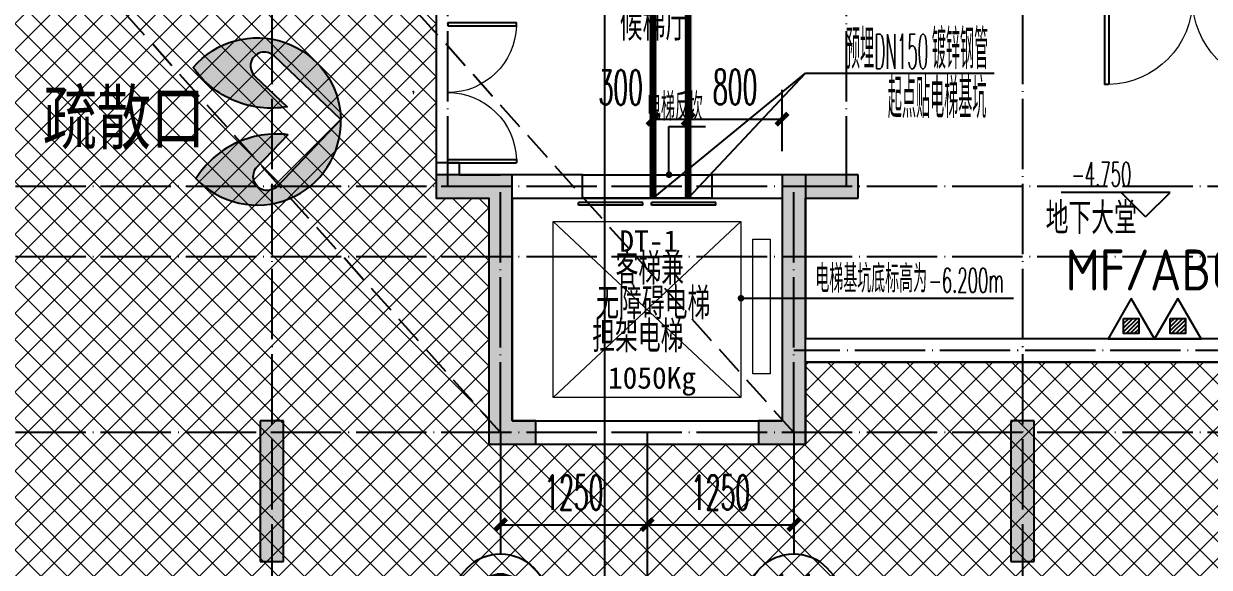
# Model space of a CAD drawing. Extents: x 27938 to 1507990, y 110129 to 923079.
# Drawn here: x 668095 to 678203, y 666011 to 670650 of the extents above; entities that cross this region are included whole.
import ezdxf
from ezdxf.enums import TextEntityAlignment as Align
from ezdxf.xclip import XClip

# ---------------------------------------------------------------- set-up
doc = ezdxf.new("R2010")
doc.units = 0
doc.header["$LTSCALE"] = 1000
doc.header["$MEASUREMENT"] = 0
doc.header["$XCLIPFRAME"] = 0
for name, pattern in [('__DASH', [0.35, 0.25, -0.1]), ('DASH', [0.35, 0.25, -0.1]), ('DOTE', [2.4200000000000004, 2, -0.2, 0.02, -0.2])]:
    doc.linetypes.add(name, pattern=pattern)
for name, color, linetype in [('----建筑底图', 8, 'Continuous'), ('0-R疏散口', 20, 'Continuous'), ('AXIS', 3, 'Continuous'), ('AXIS_TEXT', 7, 'Continuous'), ('COLUMN', 9, 'Continuous'), ('DIM_ELEV', 3, 'Continuous'), ('DIM_LEAD', 3, 'Continuous'), ('DIM_废水', 31, 'Continuous'), ('DOOR_FIRE_TEXT', 7, 'Continuous'), ('DOTE', 1, 'Continuous'), ('EQUIP_消防', 7, 'Continuous'), ('EQUIP_灭火器', 7, 'Continuous'), ('PIPE-废水', 31, 'TG_F'), ('PUB_HATCH', 8, 'Continuous'), ('PUB_TEXT', 4, 'Continuous'), ('TEXT_灭火器', 7, 'Continuous'), ('TWT_DIM', 3, 'Continuous'), ('WALL', 9, 'Continuous'), ('WINDOW', 4, 'Continuous'), ('疏散口', 20, 'Continuous')]:
    doc.layers.add(name, color=color, linetype=linetype)
doc.layers.add('3.5方案汇报，与郭总、侯月琴确定户型_t8$0$STAIR', color=2, linetype='Continuous', lineweight=18)
doc.layers.add('填充', color=251, linetype='Continuous', lineweight=5)
doc.styles.add('-宋体', font='', dxfattribs={"width": 0.8})
doc.styles.add('_TCH_AXIS', font='COMPLEX', dxfattribs={"bigfont": 'GBCBIG'})
doc.styles.add('_TCH_DIM', font='SIMPLEX.shx', dxfattribs={"width": 0.7, "bigfont": 'GBCBIG.shx'})
doc.styles.add('_TCH_DIM_T3', font='SIMPLEX.shx', dxfattribs={"width": 0.4941176470588236, "bigfont": 'GBCBIG.shx'})
doc.styles.add('_TCH_WINDOW', font='SIMPLEX.shx', dxfattribs={"width": 0.7, "height": 3.5, "bigfont": 'GBCBIG.shx'})
doc.styles.add('COMPLEX', font='COMPLEX')
doc.styles.get("Standard").update_dxf_attribs({"font": 'gbenor.shx', "bigfont": 'gbcbig.shx'})
doc.styles.add('TG_LINETYPE', font='SIMPLEX', dxfattribs={"width": 0.8, "height": 3, "bigfont": 'HZTXT'})
doc.styles.add('黑体', font='simhei.ttf')
doc.styles.get('-宋体').set_extended_font_data('SimSun')
doc.linetypes.add('TG_F', pattern='A,2,-0.3,["F",TG_LINETYPE,S=0.1,R=0,X=-0.23,Y=-0.15],0', length=2.3)
doc.dimstyles.new('_TCH_ARCH&&100', dxfattribs={"dimtxt": 297.5, "dimasz": 100, "dimexe": 250, "dimexo": 300, "dimgap": 126.25, "dimtad": 1, "dimdec": 0, "dimzin": 0, "dimdsep": 46, "dimtxsty": '_TCH_DIM_T3', "dimblk": 'ARCHTICK', "dimcen": 0.09, "dimclrt": 4, "dimazin": 2, "dimtfac": 1, "dimtdec": 0, "dimtix": 1, "dimtmove": 2, "dimatfit": 3, "dimfxl": 100, "dimtolj": 1, "dimtzin": 0, "dimarcsym": 0})
doc.dimstyles.new('_TWT_ARCH&&100', dxfattribs={"dimtxt": 297.5, "dimasz": 100, "dimexe": 250, "dimexo": 300, "dimgap": 126.25, "dimtad": 1, "dimdec": 0, "dimzin": 0, "dimdsep": 46, "dimtxsty": '_TCH_DIM_T3', "dimblk": 'ARCHTICK', "dimcen": 0.09, "dimclrt": 7, "dimazin": 2, "dimtfac": 1, "dimtdec": 0, "dimtix": 1, "dimtmove": 2, "dimatfit": 3, "dimfxl": 1, "dimtolj": 1, "dimtzin": 0, "dimarcsym": 0})

# ---------------------------------------------------------------- blocks, each defined once
blk = doc.blocks.new('A$C1DD019F9')
at = {"layer": '疏散口'}
h = blk.add_hatch(color=0, dxfattribs=at)
edge = h.paths.add_edge_path()
edge.add_line((1657.837590239942, 3315.723901660649), (367.3306208625436, 2025.216944172512))
edge.add_arc((562.7390984487897, 1829.808464785995), 276.3493204781321, 134.999999736071, 315.0000450135555)
edge.add_line((758.1477304548025, 1634.400139819365), (1381.488251060247, 2257.740654682275))
edge.add_arc((-487.2515846193137, 1989.868379143272), 1887.841129295078, -24.12321173134552, 8.157426411511608, ccw=False)
edge.add_arc((-487.2518275084583, 1989.868449001487), 1887.841379523462, 303.5961554791981, 335.8767893464231, ccw=False)
edge.add_arc((1657.83757689014, 1657.627985069564), 1658.095916591085, 89.99999953869542, 228.4172749558772, ccw=False)
h = blk.add_hatch(color=0, dxfattribs=at)
edge = h.paths.add_edge_path()
edge.add_line((1657.837590239942, 3315.723901660649), (2948.344559617341, 2025.216944172512))
edge.add_arc((2752.936082031095, 1829.808464785995), 276.3493204781321, -135.00004501355562, 45.000000263928996, ccw=False)
edge.add_line((2557.527450025082, 1634.400139819365), (1934.186929419636, 2257.740654682275))
edge.add_arc((3802.926765099197, 1989.868379143272), 1887.841129295078, 171.8425735884883, 204.1232117313454)
edge.add_arc((3802.927007988342, 1989.868449001489), 1887.841379523464, 204.123210653577, 236.403844520802)
edge.add_arc((1657.837603589745, 1657.627985069564), 1658.095916591085, 311.5827250441228, 450.0000004613047)
at = {"layer": '疏散口', "color": 0}
for points in [[(1657.837590239942, 3315.723901660649), (367.3306208625437, 2025.216944172512, 1.000000395120669), (758.1477304548025, 1634.400139819365), (1381.488251060247, 2257.740654682275, -0.1417897514410627), (1235.721885070204, 1218.307265423704, -0.141789732410033), (557.3581269979476, 417.3751685111782, -0.6899650482418342), (1657.837590239942, 3315.723901660649)], [(1657.837590239942, 3315.723901660649), (2948.344559617341, 2025.216944172512, -1.000000395120669), (2557.527450025082, 1634.400139819365), (1934.186929419636, 2257.740654682275, 0.1417897514410627), (2079.953295409679, 1218.307265423704, 0.141789732410033), (2758.317053481937, 417.3751685111782, 0.6899650482418342), (1657.837590239942, 3315.723901660649)]]:
    blk.add_lwpolyline(points, format="xyb", close=True, dxfattribs=at)
blk = doc.blocks.new('GFDGFSDFGD')
at = {"layer": 'PUB_HATCH'}
for points in [[(431966.5784036494, 370823.7242366532), (431316.5776486206, 370823.7237811558), (431316.5776486206, 370623.7235008508), (431766.5784036494, 370623.7242366532), (431766.5784024601, 368523.7281419866), (432166.5784024601, 368523.7281419866), (432166.5784024601, 368723.7281419866), (431966.5784025923, 368723.7281419866)], [(434266.5790002493, 370823.7242364994), (434266.5790013064, 368723.7281418327), (434066.5790014386, 368723.7281418327), (434066.5790014386, 368523.7281418327), (434466.5790014386, 368523.7281418327), (434466.5790002493, 370623.7242364994), (434916.5797552781, 370623.723500697), (434916.5797552781, 370823.7237810019)], [(429816.5903770567, 368723.7167772611), (429816.5903740046, 367523.7257142118), (430016.5903773749, 367523.7239627372), (430016.5903773351, 368723.7167773817)], [(436416.5670283146, 368723.7167763724), (436216.5670280362, 368723.7167764931), (436216.5670279742, 367523.7239626549), (436416.5670313978, 367523.7257141294)]]:
    blk.add_hatch(color=0, dxfattribs=at).paths.add_polyline_path(points)
at = {"layer": 'COLUMN', "color": 0}
for p, q in [((431966.5784036494, 370823.7242366532), (431316.5776486206, 370823.7237811558)), ((431316.5776486206, 370823.7237811558), (431316.5776486206, 370623.7235008508)), ((431966.5784025923, 368723.7281419866), (431966.5784036494, 370823.7242366532)), ((434266.5790002493, 370823.7242364994), (434266.5790013064, 368723.7281418327)), ((434916.5797552781, 370823.7237810019), (434266.5790002493, 370823.7242364994)), ((434916.5797552781, 370623.723500697), (434916.5797552781, 370823.7237810019)), ((431316.5776486206, 370623.7235008508), (431766.5784036494, 370623.7242366532)), ((431766.5784036494, 370623.7242366532), (431766.5784024601, 368523.7281419866)), ((434466.5790014386, 368523.7281418327), (434466.5790002493, 370623.7242364994)), ((434466.5790002493, 370623.7242364994), (434916.5797552781, 370623.723500697)), ((429816.5903770567, 368723.7167772611), (429816.5903740046, 367523.7257142118)), ((430016.5903773351, 368723.7167773817), (429816.5903770567, 368723.7167772611)), ((430016.5903773749, 367523.7239627372), (430016.5903773351, 368723.7167773817)), ((432166.5784024601, 368723.7281419866), (431966.5784025923, 368723.7281419866)), ((432166.5784024601, 368523.7281419866), (432166.5784024601, 368723.7281419866)), ((434266.5790013064, 368723.7281418327), (434066.5790014386, 368723.7281418327)), ((434066.5790014386, 368723.7281418327), (434066.5790014386, 368523.7281418327)), ((436416.5670283146, 368723.7167763724), (436216.5670280362, 368723.7167764931)), ((436216.5670280362, 368723.7167764931), (436216.5670279742, 367523.7239626549)), ((436416.5670313978, 367523.7257141294), (436416.5670283146, 368723.7167763724)), ((431766.5784024601, 368523.7281419866), (432166.5784024601, 368523.7281419866)), ((434066.5790014386, 368523.7281418327), (434466.5790014386, 368523.7281418327)), ((429816.5903740046, 367523.7257142118), (430016.5903773749, 367523.7239627372)), ((436216.5670279742, 367523.7239626549), (436416.5670313978, 367523.7257141294))]:
    blk.add_line(p, q, dxfattribs=at)
blk = doc.blocks.new('A$C7AB33341')
at = {"layer": 'DOTE', "color": 0, "linetype": 'DOTE', "ltscale": 0.3}
for p, q in [((-4699.989201548102, 9100.265607520472), (-7499.989205867867, 9100.265607520356)), ((-9999.79804654984, 7599.994496330735), (-9999.79804654984, 5499.994474944891)), ((-4699.991862563533, 3599.985786821577), (-7499.992391557724, 3599.987828460173)), ((-99.99999996862607, 900.0023731432157), (-100.000002300716, 100.0024483306333)), ((-100, 100.0024483306333), (-4849.805750945117, 100.0024621767225))]:
    blk.add_line(p, q, dxfattribs=at)
blk = doc.blocks.new('$DorLib2D$00000002')
at = {"color": 0}
for p, q in [((-0.5, -5.684341886080802e-17), (-0.5000000000000007, 0.4875)), ((-0.4750000000000007, 0.4875), (-0.5000000000000007, 0.4875)), ((-0.475, -2.842170943040401e-17), (-0.4750000000000007, 0.4875)), ((0.475, -2.842170943040401e-17), (0.4750000000000007, 0.4875)), ((0.4750000000000007, 0.4875), (0.5000000000000007, 0.4875)), ((0.5, -5.684341886080802e-17), (0.5000000000000007, 0.4875)), ((-0.5, -5.684341886080802e-17), (-0.475, -2.842170943040401e-17)), ((0.5, -5.684341886080802e-17), (0.475, -2.842170943040401e-17))]:
    blk.add_line(p, q, dxfattribs=at)
at = {"color": 0, "lineweight": 13}
for centre, start, end in [((-0.4875, -4.263256414560601e-17), 0, 88.53071641864632), ((0.4875, -4.263256414560601e-17), 91.4692835813537, 180)]:
    blk.add_arc(centre, 0.4875, start, end, dxfattribs=at)
blk = doc.blocks.new('$DORLIB2D$00000127')
at = {"color": 0}
for points in [[(-0.5333333333328483, 0.7948983154366971), (-0.5333333333328483, 0.690405644187237)], [(-0.03333333333284827, 0.7948983154366971), (-0.5333333333328483, 0.7948983154366971)], [(-0.03333333333284827, 0.7948983154366971), (-0.03333333333284827, 0.690405644187237)], [(0.5333333333328483, 0.7948983154366971), (0.03333333333284827, 0.7948983154366971)], [(0.03333333333284827, 0.7948983154366971), (0.03333333333284827, 0.690405644187237)], [(0.5333333333328483, 0.7948983154366971), (0.5333333333328483, 0.690405644187237)], [(-0.03333333333284827, 0.690405644187237), (-0.5333333333328483, 0.690405644187237)], [(0.5333333333328483, 0.690405644187237), (0.03333333333284827, 0.690405644187237)], [(0.5, 0.4999999999999858), (-0.5, 0.4999999999999858)]]:
    blk.add_lwpolyline(points, dxfattribs=at)
blk = doc.blocks.new('A$C74D73064')
at = {"layer": '填充'}
h = blk.add_hatch(dxfattribs=at)
h.set_pattern_fill('ANSI37', color=0, scale=100, style=0)
h.set_pattern_definition([(45, (-58932.59737397294, 57522.26104246161), (-112.2532015133644, 112.2532015133644), []), (135, (-58932.59737397294, 57522.26104246161), (-112.2532015133644, -112.2532015133644), [])])
h.paths.add_polyline_path([(-28582.20772475161, 63622.2570350687), (-28582.20890245802, 65922.252540029), (-31082.20886589878, 65922.25773966254), (-31082.20886430296, 67422.25669230393), (-34082.20887118683, 67422.25669230393), (-34082.5505323289, 61422.52727940516), (-34382.55262216722, 61422.52582009928), (-34382.55222541018, 59622.25773173547), (-33932.5515145692, 59622.2577317995), (-33932.55151562626, 57522.26104230864), (-31232.5515145688, 57522.26104231901), (-31232.55151457246, 58222.25803410448), (-26482.5588239741, 58222.25908061885), (-26482.55882388545, 61422.52588570467), (-31082.54780066613, 61422.5036801016), (-31082.20886828407, 63622.25710920373)], flags=16)
h.paths.add_polyline_path([(-59182.59378983884, 67422.25693499309), (-59182.60076967761, 66022.25774936203), (-61682.59744094015, 66022.25774936262), (-61682.59688383213, 63622.25835219189), (-59082.59691299131, 63622.25281810621), (-59082.59639067558, 61422.52727955813), (-59382.5984805139, 61422.52582025225), (-59382.59808375686, 59622.25773188844), (-58932.59737291589, 59622.25773195247), (-58932.59737397294, 57522.26104246161), (-56232.59737291548, 57522.26104247198), (-56232.59737291915, 58222.25803425745), (-51482.60468232079, 58222.25908077182), (-51482.60468223214, 61422.52588585764), (-56082.59365901281, 61422.50368025457), (-56082.58671280812, 67422.25358231028)], flags=16)
h.paths.add_polyline_path([(-72082.59762963868, 70322.25773198775), (-18082.61076209735, 70322.25773198775), (-18082.61076209735, 50822.25773316459), (-72082.59762963868, 50822.25773316459)])
at = {"color": 0}
blk.add_lwpolyline([(-59182.59378983884, 67422.25693499309), (-59182.60076967761, 66022.25774936203), (-61682.59744094015, 66022.25774936262), (-61682.59688383213, 63622.25835219189), (-59082.59691299131, 63622.25281810621), (-59082.59639067558, 61422.52727955813), (-59382.5984805139, 61422.52582025225), (-59382.59808375686, 59622.25773188844), (-58932.59737291589, 59622.25773195247), (-58932.59737397294, 57522.26104246161), (-56232.59737291548, 57522.26104247198), (-56232.59737291915, 58222.25803425745), (-51482.60468232079, 58222.25908077182), (-51482.60468223214, 61422.52588585764), (-56082.59365901281, 61422.50368025457), (-56082.58671280812, 67422.25358231028)], close=True, dxfattribs=at)
at = {"layer": '3.5方案汇报，与郭总、侯月琴确定户型_t8$0$STAIR', "color": 0}
for p, q in [((-56782.5970759138, 59422.24772420595), (-58382.59707591427, 57922.24772420735)), ((-58382.59707591427, 59422.24772420595), (-56782.5970759138, 57922.24772420735))]:
    blk.add_line(p, q, dxfattribs=at)
for points in [[(-58382.59707591427, 57922.24772420735), (-58382.59707591427, 59422.24772420595), (-56782.5970759138, 59422.24772420595), (-56782.5970759138, 57922.24772420735)], [(-56682.59707592335, 58122.24772432283), (-56682.59707592335, 59272.2477243233), (-56532.59707592055, 59272.2477243233), (-56532.59707592055, 58122.24772432283)]]:
    blk.add_lwpolyline(points, close=True, dxfattribs=at)
at = {"layer": 'DIM_ELEV', "color": 0}
for p, q in [((-53122.38202295633, 59672.12280275684), (-54053.27068447246, 59672.12280275684)), ((-53332.38202295633, 59462.12280275684), (-53542.38202295633, 59672.12280275684)), ((-53332.38202295633, 59462.12280275684), (-53122.38202295633, 59672.12280275684))]:
    blk.add_line(p, q, dxfattribs=at)
at = {"layer": 'DIM_LEAD', "color": 0}
for p, q in [((-57396.43734417198, 59822.32443385746), (-57396.43734417117, 60234.92541238561)), ((-57396.43734417117, 60234.92541238561), (-57084.37098974524, 60234.92541238561)), ((-56782.40314104338, 58768.21420128935), (-56580.3241393296, 58767.71420128935)), ((-56580.3241393296, 58767.71420128935), (-54460.32413932959, 58767.71420128935))]:
    blk.add_line(p, q, dxfattribs=at)
at = {"layer": 'DIM_LEAD', "color": 0, "const_width": 28}
for points in [[(-57396.43734417201, 59808.32443385746, 1), (-57396.43734417195, 59836.32443385746, 1)], [(-56796.40309818916, 58768.24884110107, 1), (-56768.40318389761, 58768.17956147762, 1)]]:
    blk.add_lwpolyline(points, format="xyb", close=True, dxfattribs=at)
at = {"layer": 'DOTE', "color": 0}
blk.add_line((-57944.96489887091, 128076.6066358481), (-57944.96489887091, 3986.254199284944), dxfattribs=at)
at = {"layer": 'PIPE-废水', "color": 0, "linetype": 'DASH', "ltscale": 0.5, "const_width": 70}
for points in [[(-57532.5970762308, 59622.24772421666), (-57532.5970762308, 63672.24773198785)], [(-57232.5970762308, 59622.24772421666), (-57232.5970762308, 63672.24773198785)]]:
    blk.add_lwpolyline(points, dxfattribs=at)
at = {"layer": 'WALL', "color": 0}
for p, q in [((-59182.59814999693, 59922.80385789675), (-59382.59814999734, 59922.80381381921)), ((-59382.59814999734, 59922.80381381921), (-59382.59808376055, 59622.2577319816)), ((-59182.59812783785, 59822.25773198134), (-59182.59814999693, 59922.80385789675)), ((-59182.59812783785, 59822.25773198134), (-58832.59737291886, 59822.25773198134)), ((-58132.59707591414, 59822.25773198134), (-58832.59737291886, 59822.25773198134)), ((-58132.59707591414, 59622.25773198158), (-58132.59707591414, 59822.25773198134)), ((-56232.597372919, 59822.25773198122), (-57032.59707591355, 59822.25773198128)), ((-57032.59707591355, 59822.25773198128), (-57032.59707591355, 59622.25773198158)), ((-56232.597372919, 59822.25773198122), (-56232.59737291899, 58422.25793579842)), ((-59382.59808376055, 59622.2577319816), (-58932.59737291881, 59622.2577319816)), ((-58932.59737291881, 59622.2577319816), (-58932.5973729188, 57522.25773198128)), ((-58732.59737291881, 59622.25773198142), (-58732.5973729188, 57722.25773198128)), ((-58732.59737291881, 59622.25773198142), (-58132.59707591414, 59622.25773198158)), ((-57032.59707591355, 59622.25773198158), (-56432.59737291885, 59622.25773198142)), ((-56432.59737291885, 59622.25773198142), (-56432.5973729188, 58322.2579116025)), ((-51682.60468231014, 58422.25903670801), (-56232.59737291899, 58422.25793579842)), ((-56432.5973729188, 58322.2579116025), (-56432.59737291872, 57722.25773198128)), ((-51482.60468238264, 58222.25908509961), (-56232.59737291843, 58222.2579357983)), ((-56232.59737291843, 58222.2579357983), (-56232.59737291843, 57522.25773198128)), ((-58732.5973729188, 57722.25773198128), (-56432.59737291872, 57722.25773198128)), ((-58932.5973729188, 57522.25773198128), (-56232.59737291843, 57522.25773198128))]:
    blk.add_line(p, q, dxfattribs=at)
at = {"layer": 'WINDOW', "color": 0}
for p, q in [((-58132.59707591402, 59822.25773198134), (-57032.59707591402, 59822.25773198134)), ((-58132.59707591402, 59622.25773198134), (-57032.59707591402, 59622.25773198134))]:
    blk.add_line(p, q, dxfattribs=at)
at = {"layer": '填充', "color": 0}
blk.add_lwpolyline([(-59182.59378983884, 67422.25693499309), (-59182.60076967761, 66022.25774936203), (-61682.59744094015, 66022.25774936262), (-61682.59688383213, 63622.25835219189), (-59082.59691299131, 63622.25281810621), (-59082.59639067558, 61422.52727955813), (-59382.5984805139, 61422.52582025225), (-59382.59808375686, 59622.25773188844), (-58932.59737291589, 59622.25773195247), (-58932.59737397294, 57522.26104246161), (-56232.59737291548, 57522.26104247198), (-56232.59737291915, 58222.25803425745), (-51482.60468232079, 58222.25908077182), (-51482.60468223214, 61422.52588585764), (-56082.59365901281, 61422.50368025457), (-56082.58671280812, 67422.25358231028)], close=True, dxfattribs=at)
at = {"color": 169}
for name, p in [('A$C7AB33341', (-51482.60468237492, 58222.25908509933)), ('GFDGFSDFGD', (-490699.1757764646, -311001.4670995241))]:
    blk.add_blockref(name, p, dxfattribs=at)
at = {"layer": '0-R疏散口', "color": 169, "xscale": -0.4305656706515024, "yscale": 0.4305656706515024, "zscale": 0.4305656706515025, "rotation": 271.4259203059818}
blk.add_blockref('A$C1DD019F9', (-61603.36951976531, 59545.39987463458), dxfattribs=at)
at = {"layer": 'WINDOW', "color": 169}
ref = blk.add_blockref('$DorLib2D$00000002', (-52932.59649643191, 61322.52492044081), dxfattribs=dict(at, xscale=1500, yscale=-1500, zscale=1500, rotation=359.9999999979221))
ref.add_attrib('A', 'JFM1521', (-52940.9264242153, 61613.13521865427), dxfattribs={"layer": 'DOOR_FIRE_TEXT', "ltscale": 0.5, "height": 5.95, "style": '_TCH_WINDOW', "width": 0.4941176470588236})
ref = blk.add_blockref('$DorLib2D$00000002', (-59282.59828222972, 60522.80383585837), dxfattribs=dict(at, xscale=1200, yscale=-1200, zscale=1200, rotation=90.0000126272882))
ref.add_attrib('A', 'JFM1221', (-59572.12328039391, 60514.47377205054), dxfattribs={"layer": 'DOOR_FIRE_TEXT', "ltscale": 0.5, "height": 5.95, "rotation": 90.0000126272882, "style": '_TCH_WINDOW', "width": 0.4941176470588236})
at = {"layer": 'WINDOW', "color": 169, "xscale": 1100, "yscale": -200, "zscale": 1100}
blk.add_blockref('$DORLIB2D$00000127', (-57582.59707591402, 59722.25773198134), dxfattribs=at)
at = {"layer": '0-R疏散口', "color": 0, "style": '-宋体', "width": 0.75}
blk.add_text('疏散口', height=450, dxfattribs=at).set_placement((-62733.96564824058, 60087.63957305544))
at = {"layer": 'DIM_ELEV', "color": 0, "style": '_TCH_DIM', "width": 0.4941176470588236}
blk.add_text('-4.750', height=208.25, dxfattribs=at).set_placement((-53966.47068447246, 59721.12280275684))
at = {"layer": 'DIM_LEAD', "color": 0, "style": '_TCH_DIM'}
for s, height, width, p in [('电梯反坎', 236.3120567375886, 0.7, (-57584.01460676651, 60283.92541238561)), ('电梯基坑底标高为', 236.3120567375886, 0.7, (-56148.84328826576, 58816.71420128935)), ('-6.200m', 208.25, 0.4941176470588236, (-55185.52413932959, 58816.71420128935))]:
    blk.add_text(s, height=height, dxfattribs=dict(at, width=width)).set_placement(p)
at = {"layer": 'PUB_TEXT', "color": 0}
for s, p in [('候梯厅', (-57816.13214925129, 60966.66737714224)), ('地下大堂', (-54184.93363805028, 59315.67831208685)), ('客梯兼', (-57851.71785459993, 58884.32852812205)), ('无障碍电梯', (-58016.28676249483, 58588.55836021062)), ('担架电梯', (-58050.72060294228, 58306.99964524829))]:
    blk.add_text(s, height=270.0709219858156, dxfattribs=at).set_placement(p)
at = {"layer": 'PUB_TEXT', "color": 0, "style": '黑体'}
for s, p in [('DT-1', (-57819.72013778822, 59164.49894334655)), ('1050Kg', (-57916.72013778822, 57996.82952393591))]:
    blk.add_text(s, height=184.0084388185654, dxfattribs=at).set_placement(p)
blk = doc.blocks.new('HFHFTHFD')
at = {"layer": 'DOTE', "color": 0, "linetype": 'DOTE', "ltscale": 0.3}
for p, q in [((429916.7956125877, 604548.8100471115), (429916.5572264311, 593448.8100475312)), ((436316.361792734, 604548.8100471115), (436316.6001788905, 593448.8100475312)), ((431416.5779594908, 602348.8100463725), (431416.5779592263, 603948.8100463734)), ((434816.5794645891, 602348.8100463725), (434816.5794648536, 603948.8100463734)), ((472616.5787020951, 602348.8100463724), (418616.5787028495, 602348.8100463726)), ((431866.5787074884, 600248.8100463784), (431866.5787075731, 602348.8100463543)), ((434366.5786978334, 600248.8100463304), (434366.5786977486, 602348.8100463543)), ((472616.5787020951, 601748.8100473221), (418616.5787028495, 601748.8100473222)), ((472616.5787020951, 600248.810045596), (418616.5787028495, 600248.8100466327)), ((433116.5787096269, 600248.8100463543), (433116.5787096269, 593448.8100475312))]:
    blk.add_line(p, q, dxfattribs=at)
blk = doc.blocks.new('_ArchTick')
at = {"color": 0, "linetype": 'ByBlock', "const_width": 0.4}
blk.add_lwpolyline([(-0.5, -0.5), (0.5, 0.5)], dxfattribs=at)
blk = doc.blocks.new('*D203')
at = {"layer": 'Defpoints', "color": 0}
for p in [(674560.5295955809, 669835.7679637205), (673760.5295952645, 669261.4824884632), (674560.5295955809, 669261.4824884632)]:
    blk.add_point(p, dxfattribs=at)
at = {"layer": 'TWT_DIM', "color": 0, "lineweight": -2}
for p, q in [((673760.5295952645, 669561.4824884632), (673760.5295952645, 670085.7679637205)), ((674560.5295955809, 669561.4824884632), (674560.5295955809, 670085.7679637205)), ((673760.5295952645, 669835.7679637205), (674560.5295955809, 669835.7679637205))]:
    blk.add_line(p, q, dxfattribs=at)
at = {"layer": 'TWT_DIM', "color": 0, "lineweight": -2, "xscale": 100, "yscale": 100, "zscale": 100, "rotation": 180}
blk.add_blockref('_ArchTick', (673760.5295952645, 669835.7679637205), dxfattribs=at)
at = {"layer": 'TWT_DIM', "color": 0, "lineweight": -2, "xscale": 100, "yscale": 100, "zscale": 100}
blk.add_blockref('_ArchTick', (674560.5295955809, 669835.7679637205), dxfattribs=at)
at = {"layer": 'TWT_DIM', "color": 7, "insert": (674160.5295954227, 670110.7679637205), "char_height": 297.5, "attachment_point": 5, "style": '_TCH_DIM_T3'}
blk.add_mtext('\\A1;800', dxfattribs=at)
blk = doc.blocks.new('*D204')
at = {"layer": 'Defpoints', "color": 0}
for p in [(673760.5295952645, 669835.7679637205), (673460.5295952645, 669261.4824884632), (673760.5295952645, 669261.4824884632)]:
    blk.add_point(p, dxfattribs=at)
at = {"layer": 'TWT_DIM', "color": 0, "lineweight": -2}
for p, q in [((673460.5295952645, 669561.4824884632), (673460.5295952645, 670085.7679637205)), ((673760.5295952645, 669561.4824884632), (673760.5295952645, 670085.7679637205)), ((673460.5295952645, 669835.7679637205), (673760.5295952645, 669835.7679637205))]:
    blk.add_line(p, q, dxfattribs=at)
at = {"layer": 'TWT_DIM', "color": 0, "lineweight": -2, "xscale": 100, "yscale": 100, "zscale": 100, "rotation": 180}
blk.add_blockref('_ArchTick', (673460.5295952645, 669835.7679637205), dxfattribs=at)
at = {"layer": 'TWT_DIM', "color": 0, "lineweight": -2, "xscale": 100, "yscale": 100, "zscale": 100}
blk.add_blockref('_ArchTick', (673760.5295952645, 669835.7679637205), dxfattribs=at)
at = {"layer": 'TWT_DIM', "color": 7, "insert": (673185.2928191242, 670105.9790851789), "char_height": 297.5, "attachment_point": 5, "style": '_TCH_DIM_T3'}
blk.add_mtext('\\A1;300', dxfattribs=at)
blk = doc.blocks.new('*D313')
at = {"layer": 'AXIS', "color": 0, "lineweight": -2}
for p, q in [((672160.5298990636, 666861.4824884818), (672160.5298990636, 666125.2194284596)), ((673410.5298970822, 666861.4824884818), (673410.5298970822, 666125.2194284596)), ((672160.5298990636, 666375.2194284596), (673410.5298970822, 666375.2194284596))]:
    blk.add_line(p, q, dxfattribs=at)
at = {"layer": 'Defpoints', "color": 0}
for p in [(672160.5298990636, 667161.4824884818), (673410.5298970822, 667161.4824884818), (673410.5298970822, 666375.2194284596)]:
    blk.add_point(p, dxfattribs=at)
at = {"layer": 'AXIS', "color": 0, "lineweight": -2, "xscale": 100, "yscale": 100, "zscale": 100, "rotation": 180}
blk.add_blockref('_ArchTick', (672160.5298990636, 666375.2194284596), dxfattribs=at)
at = {"layer": 'AXIS', "color": 0, "lineweight": -2, "xscale": 100, "yscale": 100, "zscale": 100}
blk.add_blockref('_ArchTick', (673410.5298970822, 666375.2194284596), dxfattribs=at)
at = {"layer": 'AXIS', "color": 4, "insert": (672785.529898073, 666650.2194284596), "char_height": 297.5, "attachment_point": 5, "style": '_TCH_DIM_T3'}
blk.add_mtext('\\A1;1250', dxfattribs=at)
blk = doc.blocks.new('*D314')
at = {"layer": 'AXIS', "color": 0, "lineweight": -2}
for p, q in [((673410.5298970822, 666861.4824884818), (673410.5298970822, 666125.2194284596)), ((674660.5298951011, 666861.4824884818), (674660.5298951011, 666125.2194284596)), ((673410.5298970822, 666375.2194284596), (674660.5298951011, 666375.2194284596))]:
    blk.add_line(p, q, dxfattribs=at)
at = {"layer": 'Defpoints', "color": 0}
for p in [(673410.5298970822, 667161.4824884818), (674660.5298951011, 667161.4824884818), (674660.5298951011, 666375.2194284596)]:
    blk.add_point(p, dxfattribs=at)
at = {"layer": 'AXIS', "color": 0, "lineweight": -2, "xscale": 100, "yscale": 100, "zscale": 100, "rotation": 180}
blk.add_blockref('_ArchTick', (673410.5298970822, 666375.2194284596), dxfattribs=at)
at = {"layer": 'AXIS', "color": 0, "lineweight": -2, "xscale": 100, "yscale": 100, "zscale": 100}
blk.add_blockref('_ArchTick', (674660.5298951011, 666375.2194284596), dxfattribs=at)
at = {"layer": 'AXIS', "color": 4, "insert": (674035.5298960917, 666650.2194284596), "char_height": 297.5, "attachment_point": 5, "style": '_TCH_DIM_T3'}
blk.add_mtext('\\A1;1250', dxfattribs=at)
blk = doc.blocks.new('_AXISO')
at = {"color": 0}
blk.add_circle((0, 0), 0.5, dxfattribs=at)
at = {"layer": 'AXIS_TEXT', "color": 0, "style": 'COMPLEX', "width": 1.041666666666667}
blk.add_attdef('A', text='', height=0.56, dxfattribs=at).set_placement((-0.25, -0.28), (0.25, -0.28), align=Align.FIT)
blk = doc.blocks.new('$ATTACHMENT$00000214')
h = blk.add_hatch()
h.set_pattern_fill('ANSI31', color=256, scale=200, style=0)
h.set_pattern_definition([(45, (-38543.80223862439, -6842.63859106258), (-17.67766952966369, 17.67766952966369), [])])
h.paths.add_polyline_path([(-64.92232553117356, 1.936813719180464), (64.922325531159, 1.936813719180464), (64.922325531159, -127.9078373431521), (-64.92232553117356, -127.9078373431521)])
for points in [[(0, 171.8081853693711), (-198.3870041439732, -171.8081853693711), (198.3870041439732, -171.8081853693711)], [(-64.92232553117356, 1.936813719180464), (64.922325531159, 1.936813719180464), (64.922325531159, -127.9078373431521), (-64.92232553117356, -127.9078373431521)]]:
    blk.add_lwpolyline(points, close=True)
blk = doc.blocks.new('$TwtSys$00000545')
for p, q in [((0, 343.6163707387168), (-198.3870041440241, 0)), ((198.3870041440241, 0), (0, 343.6163707387168)), ((-198.3870041440241, 0), (198.3870041440241, 0))]:
    blk.add_line(p, q)
at = {"layer": 'EQUIP_消防'}
blk.add_blockref('$ATTACHMENT$00000214', (0, 171.8081853693584), dxfattribs=at)

msp = doc.modelspace()

# ---------------------------------------------------------------- linework, layer by layer
at = {"color": 8, "linetype": '__DASH'}
for p, q in [((672160.3356366496, 667161.4825022775), (654837.7049531917, 686515.5179959862)), ((674660.5313029253, 667161.4825022775), (657337.9006194675, 686515.5179959862))]:
    msp.add_line(p, q, dxfattribs=at)
at = {"layer": 'AXIS', "color": 8}
for p, q in [((672160.5298970811, 667161.4824884818), (672160.5298970811, 666125.2194284596)), ((674660.5298970835, 667161.482709229), (674660.5300800853, 666125.2196492068))]:
    msp.add_line(p, q, dxfattribs=at)
at = {"layer": 'DIM_废水'}
for p, q in [((673460.5295952645, 669161.485784984), (674760.145, 670229.6020000001)), ((673760.5295952645, 669161.485784984), (674760.145, 670229.6020000001)), ((674760.145, 670229.6020000001), (676369.5109999999, 670229.6020000001))]:
    msp.add_line(p, q, dxfattribs=at)
at = {"layer": 'PIPE-废水', "const_width": 55.00000000000001}
for points in [[(673460.5295952645, 669161.485784984), (673460.5295952645, 673211.4857927551)], [(673760.5295952645, 669161.485784984), (673760.5295952645, 673211.4857927551)]]:
    msp.add_lwpolyline(points, dxfattribs=at)

# ---------------------------------------------------------------- block references
at = {"layer": '----建筑底图', "color": 8}
ref = msp.add_blockref('A$C74D73064', (730993.1269683774, 609539.2247564725), dxfattribs=at)
XClip(ref).set_block_clipping_path([(-72082.59762963868, 50822.25773316459), (-18082.61076209729, 70322.2577319878)])
at = {"layer": '----建筑底图', "color": 169}
msp.add_blockref('HFHFTHFD', (240293.9511883294, 66912.67244210537), dxfattribs=at)
at = {"color": 8}
msp.add_blockref('GFDGFSDFGD', (240293.9511919126, 298537.7576569484), dxfattribs=at)
at = {"layer": 'AXIS', "color": 8}
ref = msp.add_blockref('_AXISO', (672160.5298970811, 665725.2194284596), dxfattribs=dict(at, xscale=800, yscale=800, zscale=800))
ref.add_attrib('A', '9', dxfattribs={"layer": 'AXIS_TEXT', "color": 8, "ltscale": 0.5, "height": 452.5483399593904, "style": '_TCH_AXIS', "width": 1.500000000000254}).set_placement((671934.2557271014, 665498.9452584799), (672386.8040670608, 665498.9452584799), align=Align.FIT)
ref = msp.add_blockref('_AXISO', (674660.5301507243, 665725.2196492068), dxfattribs=dict(at, xscale=800, yscale=800, zscale=800))
ref.add_attrib('A', '11', dxfattribs={"layer": 'AXIS_TEXT', "color": 8, "ltscale": 0.5, "height": 452.5483399593904, "style": '_TCH_AXIS', "width": 0.8750000000001477}).set_placement((674434.2559807446, 665498.9454792271), (674886.8043207041, 665498.9454792271), align=Align.FIT)
at = {"layer": 'EQUIP_灭火器'}
for p in [(677538.1270142604, 667961.4834123357), (677934.9010225484, 667961.4834123357)]:
    msp.add_blockref('$TwtSys$00000545', p, dxfattribs=at)

# ---------------------------------------------------------------- texts
at = {"layer": 'DIM_废水', "color": 7, "style": '_TCH_DIM_T3'}
for s, height, width, p in [('预埋', 337.5886524822695, 0.4941176470588236, (675105.6912252816, 670264.6020000001)), ('镀锌钢管', 337.5886524822695, 0.4941176470588236, (675837.7212628284, 670264.6020000001)), ('DN150', 297.5, 0.3487889273356401, (675348.5447922403, 670264.6020000001)), ('起点贴电梯基坑', 337.5886524822695, 0.4941176470588236, (675462.4021138923, 669844.6020000001))]:
    msp.add_text(s, height=height, dxfattribs=dict(at, width=width)).set_placement(p)
at = {"layer": 'TEXT_灭火器'}
msp.add_text('MF/ABC4', height=350, dxfattribs=at).set_placement((676978.180685071, 668373.8230572222))

# ---------------------------------------------------------------- dimensions: what is measured, and where the dimension line sits
at = {"layer": 'AXIS', "color": 8}
for p1, p2, picture, middle in [((672160.5298990636, 667161.4824884818), (673410.5298970822, 667161.4824884818), '*D313', (672785.529898073, 666650.2194284596)), ((673410.5298970822, 667161.4824884818), (674660.5298951011, 667161.4824884818), '*D314', (674035.5298960917, 666650.2194284596))]:
    dim = msp.add_aligned_dim(p1=p1, p2=p2, distance=-786.2630600221455, dimstyle='_TCH_ARCH&&100', dxfattribs=at)
    dim.commit()
    dim.dimension.update_dxf_attribs({"geometry": picture, "text_midpoint": middle})
at = {"layer": 'TWT_DIM'}
dim = msp.add_linear_dim(base=(673760.5295952645, 669835.7679637205), p1=(673460.5295952645, 669261.4824884632), p2=(673760.5295952645, 669261.4824884632), angle=0, dimstyle='_TWT_ARCH&&100', dxfattribs=at)
dim.commit()
dim.dimension.update_dxf_attribs({"geometry": '*D204', "text_midpoint": (673185.2928191242, 670105.9790851789), "dimtype": 129})
dim = msp.add_aligned_dim(p1=(673760.5295952645, 669261.4824884632), p2=(674560.5295955809, 669261.4824884632), distance=574.2854752573185, dimstyle='_TWT_ARCH&&100', dxfattribs=at)
dim.commit()
dim.dimension.update_dxf_attribs({"geometry": '*D203', "text_midpoint": (674160.5295954227, 670110.7679637205)})

doc.saveas('drawing.dxf')
